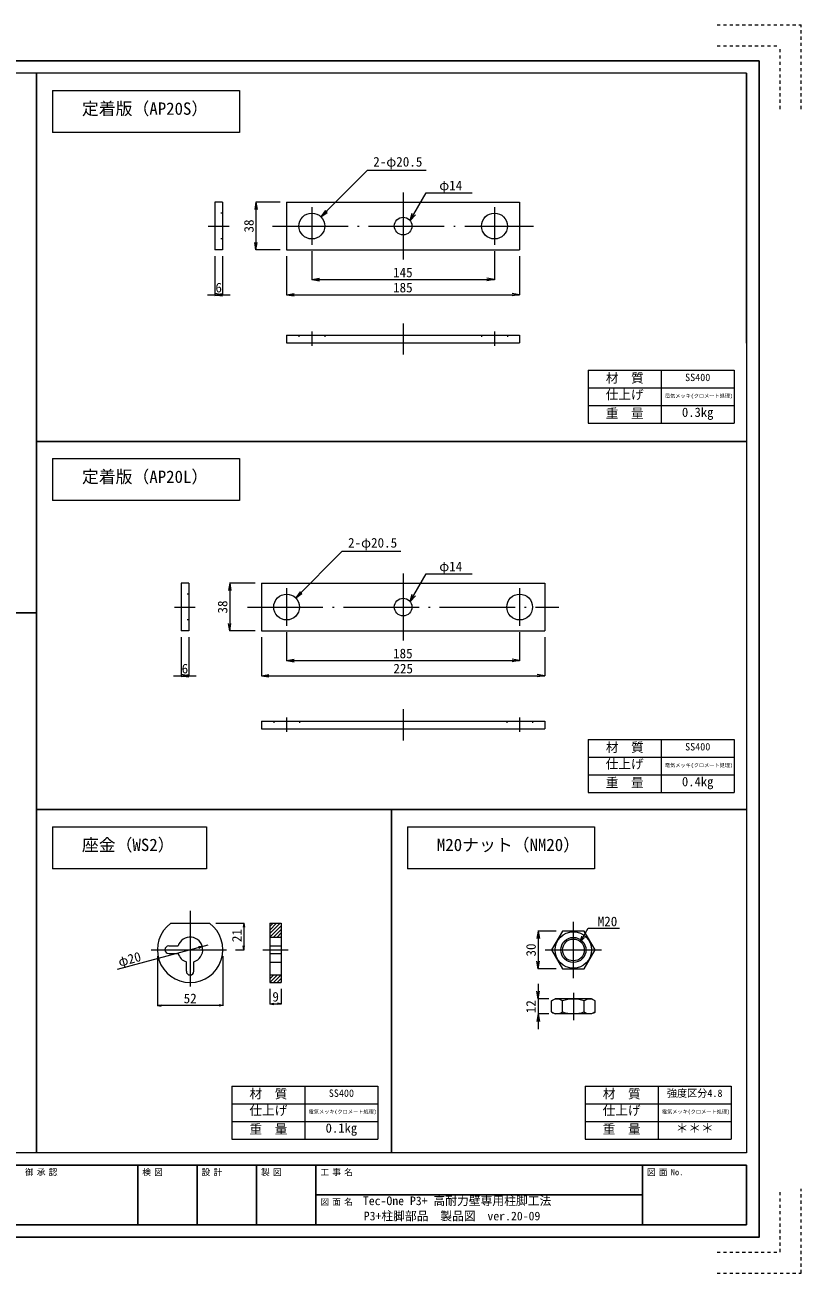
# Model space of a CAD drawing. Units: millimetres at full size, sheet at 1:5. Extents: x -1929 to 1929, y -742 to 742.
# Drawn here: x 1313 to 1929, y -742 to 248 of the extents above; entities that cross this region are included whole.
import ezdxf
from ezdxf.enums import TextEntityAlignment as Align

# ---------------------------------------------------------------- set-up
doc = ezdxf.new("R2010")
doc.units = ezdxf.units.MM
doc.header["$LTSCALE"] = 5
for name, pattern in [('CHAIN', [18.5, 12, -1.5, 3.5, -1.5]), ('DOTTED', [1.75, 0.25, -1.5]), ('LONG_DASHED_DOTTED', [15.25, 12, -1.5, 0.25, -1.5]), ('USER2', [1, 0.5, -0.5])]:
    doc.linetypes.add(name, pattern=pattern)
for name, color, linetype, lineweight in [('0-0_中心線等', 4, 'LONG_DASHED_DOTTED', 13), ('0-1_all', 2, 'Continuous', 13), ('0-2_非印刷', 3, 'USER2', 18), ('0-3_寸法', 4, 'Continuous', 9), ('0-4_レイヤ14', 7, 'Continuous', 13)]:
    doc.layers.add(name, color=color, linetype=linetype, lineweight=lineweight)
doc.styles.add('ＭＳ ゴシック', font='')
doc.styles.get('ＭＳ ゴシック').set_extended_font_data('MS Gothic')

msp = doc.modelspace()

# ---------------------------------------------------------------- linework, layer by layer
at = {"layer": '0-0_中心線等'}
for p, q in [((1613.068, 114.565), (1613.068, 61.43)), ((1540.568, 102.929), (1540.568, 73.066)), ((1685.568, 102.929), (1685.568, 73.066)), ((1458.417, 87.997), (1474.89, 87.997)), ((1509.449, 87.997), (1716.687, 87.997)), ((1613.068, 10.811), (1613.068, -13.824)), ((1540.568, 4.399), (1540.568, -7.075)), ((1685.568, 4.399), (1685.568, -7.075)), ((1613.068, -187.654), (1613.068, -240.789)), ((1520.568, -199.29), (1520.568, -229.153)), ((1705.568, -199.29), (1705.568, -229.153)), ((1431.621, -214.221), (1448.094, -214.221)), ((1489.449, -214.221), (1736.687, -214.221)), ((1613.068, -295.345), (1613.068, -319.979)), ((1520.568, -301.757), (1520.568, -313.23)), ((1705.568, -301.757), (1705.568, -313.23)), ((1443.956, -455.08), (1443.956, -517.087)), ((1412.953, -486.083), (1474.959, -486.083)), ((1501.756, -486.083), (1521.879, -486.083))]:
    msp.add_line(p, q, dxfattribs=at)
at = {"layer": '0-0_中心線等', "linetype": 'CHAIN', "lineweight": 18}
for p, q in [((1748.221, -508.553), (1748.221, -463.912)), ((1725.9, -486.232), (1770.541, -486.232)), ((1748.221, -520.302), (1748.221, -542.013))]:
    msp.add_line(p, q, dxfattribs=at)
at = {"layer": '0-1_all', "lineweight": 25}
for p, q in [((1895.637, 219.167), (562.304, 219.167)), ((1885.637, -657.026), (572.304, -657.026)), ((1402.447, -657.026), (1402.447, -704.167)), ((1449.588, -657.026), (1449.588, -704.167)), ((1496.728, -657.026), (1496.728, -704.167)), ((1543.869, -657.026), (1543.869, -704.167)), ((1803.141, -657.026), (1803.141, -704.167)), ((1885.637, -657.026), (1885.637, -704.167)), ((1803.141, -680.596), (1543.869, -680.596)), ((1885.637, -704.167), (572.304, -704.167))]:
    msp.add_line(p, q, dxfattribs=at)
at = {"layer": '0-1_all', "color": 4, "lineweight": 18}
for p, q in [((1885.637, 209.167), (572.304, 209.167)), ((1885.637, 209.167), (1885.637, -647.026)), ((1885.637, -647.026), (572.304, -647.026))]:
    msp.add_line(p, q, dxfattribs=at)
at = {"layer": '0-1_all', "color": 7, "lineweight": 25}
for p, q in [((1321.993, 209.167), (1321.993, -647.026)), ((1885.637, 209.167), (1885.637, -4.833)), ((1321.993, -82.833), (1885.637, -82.833)), ((572.304, -218.93), (1321.993, -218.93)), ((1321.993, -374.833), (1885.637, -374.833)), ((1603.815, -374.833), (1603.815, -647.026))]:
    msp.add_line(p, q, dxfattribs=at)
at = {"layer": '0-1_all', "color": 7}
for p, q in [((1334.736, 195.565), (1334.736, 162.231)), ((1334.736, -96.435), (1334.736, -129.769)), ((1334.736, -388.435), (1334.736, -421.769)), ((1616.558, -388.435), (1616.558, -421.769))]:
    msp.add_line(p, q, dxfattribs=at)
at = {"layer": '0-1_all'}
for p, q in [((1469.653, 106.997), (1463.653, 106.997)), ((1463.653, 106.997), (1463.653, 68.997)), ((1520.568, 106.997), (1520.568, 68.997)), ((1520.568, 68.997), (1705.568, 68.997)), ((1520.568, 1.351), (1520.568, -4.649)), ((1520.568, 1.351), (1705.568, 1.351)), ((1705.568, 1.351), (1705.568, -4.649)), ((1520.568, -4.649), (1705.568, -4.649)), ((1442.858, -195.221), (1436.858, -195.221)), ((1436.858, -195.221), (1436.858, -233.221)), ((1500.568, -195.221), (1500.568, -233.221)), ((1500.568, -233.221), (1725.568, -233.221)), ((1500.568, -304.804), (1500.568, -310.804)), ((1500.568, -304.804), (1725.568, -304.804)), ((1725.568, -304.804), (1725.568, -310.804)), ((1500.568, -310.804), (1725.568, -310.804)), ((1428.626, -465.083), (1459.286, -465.083)), ((1507.317, -465.083), (1507.317, -512.083)), ((1507.317, -476.083), (1516.317, -476.083)), ((1507.317, -495.881), (1516.317, -495.881)), ((1507.317, -506.083), (1516.317, -506.083)), ((1507.317, -512.083), (1516.317, -512.083))]:
    msp.add_line(p, q, dxfattribs=at)
at = {"layer": '0-1_all', "linetype": 'DOTTED'}
for p, q in [((1469.653, 98.247), (1463.653, 98.247)), ((1469.653, 77.747), (1463.653, 77.747)), ((1530.318, 1.351), (1530.318, -4.649)), ((1550.818, 1.351), (1550.818, -4.649)), ((1675.318, 1.351), (1675.318, -4.649)), ((1695.818, 1.351), (1695.818, -4.649)), ((1442.858, -203.971), (1436.858, -203.971)), ((1442.858, -224.471), (1436.858, -224.471)), ((1510.318, -304.804), (1510.318, -310.804)), ((1530.818, -304.804), (1530.818, -310.804)), ((1695.318, -304.804), (1695.318, -310.804)), ((1715.818, -304.804), (1715.818, -310.804))]:
    msp.add_line(p, q, dxfattribs=at)
at = {"layer": '0-1_all', "color": 4}
for p, q in [((1515.489, -465.083), (1507.317, -473.255)), ((1512.661, -465.083), (1507.317, -470.427)), ((1509.832, -465.083), (1507.317, -467.598)), ((1516.317, -467.083), (1507.317, -476.083)), ((1516.317, -469.912), (1510.146, -476.083)), ((1516.317, -472.74), (1512.974, -476.083)), ((1516.317, -475.569), (1515.803, -476.083))]:
    msp.add_line(p, q, dxfattribs=at)
at = {"layer": '0-1_all', "color": 7, "lineweight": 18}
for p, q in [((1515.489, -465.083), (1507.317, -473.255)), ((1512.661, -465.083), (1507.317, -470.427)), ((1509.832, -465.083), (1507.317, -467.598)), ((1516.317, -467.083), (1507.317, -476.083)), ((1516.317, -469.912), (1510.146, -476.083)), ((1516.317, -472.74), (1512.974, -476.083)), ((1516.317, -475.569), (1515.803, -476.083)), ((1513.317, -506.083), (1507.317, -512.083)), ((1510.489, -506.083), (1507.317, -509.255)), ((1507.661, -506.083), (1507.317, -506.427)), ((1516.146, -506.083), (1510.146, -512.083)), ((1516.317, -508.74), (1512.974, -512.083)), ((1516.317, -511.569), (1515.803, -512.083))]:
    msp.add_line(p, q, dxfattribs=at)
at = {"layer": '0-1_all', "lineweight": 18}
for p, q in [((1739.56, -471.232), (1730.9, -486.232)), ((1756.881, -471.232), (1739.56, -471.232)), ((1765.541, -486.232), (1756.881, -471.232)), ((1426.956, -483.083), (1434.417, -483.083)), ((1507.317, -483.083), (1516.317, -483.083)), ((1426.956, -489.083), (1434.417, -489.083)), ((1507.317, -489.083), (1516.317, -489.083)), ((1730.9, -486.232), (1739.56, -501.232)), ((1756.881, -501.232), (1765.541, -486.232)), ((1440.956, -503.083), (1440.956, -495.623)), ((1446.956, -503.083), (1446.956, -495.623)), ((1739.56, -501.232), (1756.881, -501.232)), ((1730.9, -526.642), (1733.721, -525.013)), ((1730.9, -535.385), (1730.9, -526.642)), ((1762.721, -525.013), (1733.721, -525.013)), ((1739.56, -535.385), (1739.56, -526.642)), ((1756.881, -535.385), (1756.881, -526.642)), ((1765.541, -526.642), (1762.721, -525.013)), ((1765.541, -535.385), (1765.541, -526.642)), ((1730.9, -535.385), (1733.721, -537.013)), ((1762.721, -537.013), (1733.721, -537.013)), ((1765.541, -535.385), (1762.721, -537.013))]:
    msp.add_line(p, q, dxfattribs=at)
at = {"layer": '0-1_all', "lineweight": 25}
msp.add_lwpolyline([(1895.637, 219.167), (1895.637, -714.167), (562.304, -714.167)], dxfattribs=at)
at = {"layer": '0-1_all', "color": 7}
for points in [[(1334.736, 195.565), (1483.064, 195.565), (1483.064, 162.231), (1334.736, 162.231)], [(1334.736, -96.435), (1483.064, -96.435), (1483.064, -129.769), (1334.736, -129.769)], [(1334.736, -388.435), (1456.873, -388.435), (1456.873, -421.769), (1334.736, -421.769)], [(1616.558, -388.435), (1764.886, -388.435), (1764.886, -421.769), (1616.558, -421.769)]]:
    msp.add_lwpolyline(points, dxfattribs=at)
at = {"layer": '0-1_all'}
for points in [[(1469.653, 106.997), (1469.653, 68.997), (1463.653, 68.997)], [(1520.568, 106.997), (1705.568, 106.997), (1705.568, 68.997)], [(1442.858, -195.221), (1442.858, -233.221), (1436.858, -233.221)], [(1500.568, -195.221), (1725.568, -195.221), (1725.568, -233.221)], [(1507.317, -465.083), (1516.317, -465.083), (1516.317, -512.083)]]:
    msp.add_lwpolyline(points, dxfattribs=at)
at = {"layer": '0-1_all', "color": 4}
for points in [[(1547.816, 95.245), (1552.695, 98.639), (1551.21, 100.124)], [(1527.816, -206.974), (1532.695, -203.579), (1531.21, -202.095)]]:
    msp.add_lwpolyline(points, close=True, dxfattribs=at)
for points in [[(1622.861, 96.782), (1618.561, 92.336), (1620.262, 98.282)], [(1622.861, -205.437), (1618.561, -209.883), (1620.262, -203.937)]]:
    msp.add_lwpolyline(points, dxfattribs=at)
at = {"layer": '0-1_all'}
for centre in [(1540.568, 87.997), (1685.568, 87.997), (1520.568, -214.221), (1705.568, -214.221)]:
    msp.add_circle(centre, 10.25, dxfattribs=at)
at = {"layer": '0-1_all', "lineweight": 18}
for centre, radius in [((1613.068, 87.997), 7), ((1613.068, -214.221), 7), ((1748.221, -486.232), 8.647)]:
    msp.add_circle(centre, radius, dxfattribs=at)
at = {"layer": '0-1_all', "color": 7, "lineweight": 18}
for radius in [14.5, 10]:
    msp.add_circle((1748.221, -486.232), radius, dxfattribs=at)
at = {"layer": '0-1_all'}
for radius, start, end in [(26, 126.12893, 53.87107), (10, 287.4576, 162.5424), (10, 197.4576, 252.5424)]:
    msp.add_arc((1443.956, -486.083), radius, start, end, dxfattribs=at)
at = {"layer": '0-1_all', "lineweight": 18}
for centre, radius, start, end in [((1426.956, -486.083), 3, 90, 270), ((1443.956, -503.083), 3, 180, 0), ((1735.23, -532.97), 7.668, 55.61587, 124.38413), ((1748.221, -553.962), 28.66, 72.41211, 107.58789), ((1761.211, -532.97), 7.668, 55.61587, 124.38413), ((1735.23, -529.057), 7.668, 235.61587, 304.38413), ((1748.221, -508.064), 28.66, 252.41211, 287.58789), ((1761.211, -529.057), 7.668, 235.61587, 304.38413)]:
    msp.add_arc(centre, radius, start, end, dxfattribs=at)
at = {"layer": '0-1_all', "color": 4}
for points in [[(1547.816, 95.245), (1552.695, 98.639), (1551.21, 100.124)], [(1527.816, -206.974), (1532.695, -203.579), (1531.21, -202.095)]]:
    msp.add_solid(points, dxfattribs=at)
at = {"layer": '0-2_非印刷'}
for p, q in [((1862.304, 247.5), (1928.97, 247.5)), ((1928.97, 180.833), (1928.97, 247.5)), ((1862.304, 230.833), (1912.304, 230.833)), ((1912.304, 180.833), (1912.304, 230.833)), ((1912.304, -725.833), (1912.304, -675.833)), ((1862.304, -725.833), (1912.304, -725.833))]:
    msp.add_line(p, q, dxfattribs=at)
msp.add_lwpolyline([(1862.304, -742.5), (1928.97, -742.5), (1928.97, -675.833)], dxfattribs=at)
at = {"layer": '0-3_寸法'}
for p, q in [((1496.247, 106.997), (1495.247, 100.997)), ((1515.568, 106.997), (1496.067, 106.997)), ((1496.247, 106.997), (1497.247, 100.997)), ((1496.247, 106.997), (1496.247, 68.997)), ((1496.247, 68.997), (1495.247, 74.997)), ((1496.247, 68.997), (1497.247, 74.997)), ((1515.568, 68.997), (1496.067, 68.997)), ((1475.355, -195.221), (1474.355, -201.221)), ((1495.568, -195.221), (1475.175, -195.221)), ((1475.355, -195.221), (1476.355, -201.221)), ((1475.355, -195.221), (1475.355, -233.221)), ((1475.355, -233.221), (1474.355, -227.221)), ((1475.355, -233.221), (1476.355, -227.221)), ((1495.568, -233.221), (1475.175, -233.221)), ((1464.286, -465.083), (1486.866, -465.083)), ((1486.686, -465.083), (1486.186, -468.083)), ((1486.686, -465.083), (1487.186, -468.083)), ((1486.686, -465.083), (1486.686, -486.083)), ((1720.203, -471.232), (1719.203, -477.232)), ((1734.56, -471.232), (1720.023, -471.232)), ((1720.203, -471.232), (1721.203, -477.232)), ((1720.203, -471.232), (1720.203, -501.232)), ((1486.686, -486.083), (1486.186, -483.083)), ((1486.686, -486.083), (1487.186, -483.083)), ((1479.959, -486.083), (1486.866, -486.083)), ((1720.203, -501.232), (1719.203, -495.232)), ((1734.56, -501.232), (1720.023, -501.232)), ((1720.203, -501.232), (1721.203, -495.232)), ((1720.203, -525.013), (1719.203, -519.013)), ((1720.203, -525.013), (1721.203, -519.013)), ((1728.721, -525.013), (1720.023, -525.013)), ((1720.203, -537.013), (1719.203, -543.013)), ((1728.721, -537.013), (1720.023, -537.013)), ((1720.203, -537.013), (1721.203, -543.013))]:
    msp.add_line(p, q, dxfattribs=at)
at = {"layer": '0-3_寸法', "lineweight": 13}
for p, q in [((1463.653, 63.997), (1463.653, 33.38)), ((1469.653, 63.997), (1469.653, 33.38)), ((1520.568, 63.997), (1520.568, 33.38)), ((1540.568, 68.066), (1540.568, 45.38)), ((1685.568, 68.066), (1685.568, 45.38)), ((1705.568, 63.997), (1705.568, 33.38)), ((1540.568, 45.56), (1546.568, 46.56)), ((1540.568, 45.56), (1546.568, 44.56)), ((1540.568, 45.56), (1685.568, 45.56)), ((1685.568, 45.56), (1679.568, 46.56)), ((1685.568, 45.56), (1679.568, 44.56)), ((1463.653, 33.56), (1469.653, 34.56)), ((1469.653, 33.56), (1463.653, 34.56)), ((1463.653, 33.56), (1469.653, 32.56)), ((1469.653, 33.56), (1463.653, 32.56)), ((1520.568, 33.56), (1526.568, 34.56)), ((1520.568, 33.56), (1526.568, 32.56)), ((1520.568, 33.56), (1705.568, 33.56)), ((1705.568, 33.56), (1699.568, 34.56)), ((1705.568, 33.56), (1699.568, 32.56)), ((1520.568, -234.153), (1520.568, -256.839)), ((1705.568, -234.153), (1705.568, -256.839)), ((1436.858, -238.221), (1436.858, -268.839)), ((1442.858, -238.221), (1442.858, -268.839)), ((1500.568, -238.221), (1500.568, -268.839)), ((1725.568, -238.221), (1725.568, -268.839)), ((1520.568, -256.659), (1526.568, -255.659)), ((1520.568, -256.659), (1526.568, -257.659)), ((1520.568, -256.659), (1705.568, -256.659)), ((1705.568, -256.659), (1699.568, -255.659)), ((1705.568, -256.659), (1699.568, -257.659)), ((1436.858, -268.659), (1442.858, -267.659)), ((1442.858, -268.659), (1436.858, -267.659)), ((1436.858, -268.659), (1442.858, -269.659)), ((1442.858, -268.659), (1436.858, -269.659)), ((1500.568, -268.659), (1506.568, -267.659)), ((1500.568, -268.659), (1506.568, -269.659)), ((1500.568, -268.659), (1725.568, -268.659)), ((1725.568, -268.659), (1719.568, -267.659)), ((1725.568, -268.659), (1719.568, -269.659)), ((1386.358, -501.517), (1458.173, -482.274)), ((1417.956, -491.083), (1417.956, -530.448)), ((1469.956, -491.083), (1469.956, -530.448)), ((1507.317, -517.083), (1507.317, -529.164)), ((1516.317, -517.083), (1516.317, -529.164)), ((1417.956, -530.268), (1420.956, -529.768)), ((1417.956, -530.268), (1420.956, -530.768)), ((1469.956, -530.268), (1417.956, -530.268)), ((1469.956, -530.268), (1466.956, -529.768)), ((1469.956, -530.268), (1466.956, -530.768)), ((1507.317, -528.984), (1510.317, -528.484)), ((1507.317, -528.984), (1510.317, -529.484)), ((1507.317, -528.984), (1516.317, -528.984)), ((1516.317, -528.984), (1513.317, -528.484)), ((1516.317, -528.984), (1513.317, -529.484))]:
    msp.add_line(p, q, dxfattribs=at)
for points in [[(1547.816, 95.245), (1584.794, 132.223), (1631.339, 132.223)], [(1618.561, 92.336), (1631.232, 114.281), (1667.784, 114.281)], [(1457.653, 33.56), (1463.653, 33.56), (1469.653, 33.56), (1475.653, 33.56)], [(1527.816, -206.974), (1564.794, -169.996), (1611.339, -169.996)], [(1618.561, -209.883), (1631.232, -187.938), (1667.784, -187.938)], [(1430.858, -268.659), (1436.858, -268.659), (1442.858, -268.659), (1448.858, -268.659)], [(1753.778, -479.608), (1759.979, -468.868), (1777.33, -468.868), (1784.747, -468.868)], [(1450.523, -483.547), (1453.615, -483.495), (1450.912, -484.996)], [(1756.926, -476.386), (1753.778, -479.608), (1754.958, -475.407)]]:
    msp.add_lwpolyline(points, dxfattribs=at)
at = {"layer": '0-3_寸法'}
msp.add_lwpolyline([(1720.203, -513.013), (1720.203, -525.013), (1720.203, -537.013), (1720.203, -549.013)], dxfattribs=at)
at = {"layer": '0-4_レイヤ14'}
for p, q in [((1759.948, -26.391), (1875.948, -26.391)), ((1759.948, -26.391), (1759.948, -68.391)), ((1817.948, -26.391), (1817.948, -68.391)), ((1875.948, -26.391), (1875.948, -68.391)), ((1759.948, -40.391), (1875.948, -40.391)), ((1759.948, -54.391), (1875.948, -54.391)), ((1759.948, -68.391), (1875.948, -68.391)), ((1759.948, -319.367), (1875.948, -319.367)), ((1759.948, -319.367), (1759.948, -361.367)), ((1817.948, -319.367), (1817.948, -361.367)), ((1875.948, -319.367), (1875.948, -361.367)), ((1759.948, -333.367), (1875.948, -333.367)), ((1759.948, -347.367), (1875.948, -347.367)), ((1759.948, -361.367), (1875.948, -361.367)), ((1477.087, -594.18), (1593.087, -594.18)), ((1477.087, -594.18), (1477.087, -636.18)), ((1535.087, -594.18), (1535.087, -636.18)), ((1593.087, -594.18), (1593.087, -636.18)), ((1757.541, -594.18), (1873.541, -594.18)), ((1757.541, -594.18), (1757.541, -636.18)), ((1815.541, -594.18), (1815.541, -636.18)), ((1873.541, -594.18), (1873.541, -636.18)), ((1477.087, -608.18), (1593.087, -608.18)), ((1757.541, -608.18), (1873.541, -608.18)), ((1477.087, -622.18), (1593.087, -622.18)), ((1757.541, -622.18), (1873.541, -622.18)), ((1477.087, -636.18), (1593.087, -636.18)), ((1757.541, -636.18), (1873.541, -636.18))]:
    msp.add_line(p, q, dxfattribs=at)

# ---------------------------------------------------------------- texts
at = {"layer": '0-1_all', "color": 7, "style": 'ＭＳ ゴシック'}
for s, height, p in [('定着版（AP20S）', 9.809, (1358.07, 173.299)), ('定着版（AP20L）', 9.809, (1358.07, -118.701)), ('座金（WS2）', 9.809, (1358.07, -410.701)), ('M20ナット（NM20）', 9.809, (1639.892, -410.701)), ('御', 4.905, (1312.881, -666.457)), ('承', 4.905, (1322.309, -666.457)), ('認', 4.905, (1331.737, -666.457)), ('検', 4.905, (1405.983, -666.457)), ('図', 4.905, (1415.411, -666.457)), ('設', 4.905, (1453.124, -666.457)), ('計', 4.905, (1462.552, -666.457)), ('製', 4.905, (1500.264, -666.457)), ('図', 4.905, (1509.693, -666.457)), ('工', 4.905, (1547.405, -666.457)), ('事', 4.905, (1556.833, -666.457)), ('名', 4.905, (1566.261, -666.457)), ('図', 4.905, (1806.677, -666.457)), ('面', 4.905, (1816.105, -666.457)), ('No.', 4.905, (1825.533, -666.457)), ('名', 4.905, (1566.261, -690.028)), ('Tec-One P3+ 高耐力壁専用柱脚工法', 6.859, (1581.137, -690.695)), ('図', 4.905, (1547.405, -690.028)), ('面', 4.905, (1556.833, -690.028)), ('P3+柱脚部品\u3000製品図\u3000ver.20-09', 6.859, (1581.803, -702.762))]:
    msp.add_text(s, height=height, dxfattribs=at).set_placement(p, align=Align.BOTTOM_LEFT)
at = {"layer": '0-3_寸法', "style": 'ＭＳ ゴシック'}
for s, p in [('2-φ20.5', (1589.339, 132.886)), ('φ14', (1641.784, 114.144)), ('145', (1605.065, 45.098)), ('6', (1464.054, 33.098)), ('185', (1605.065, 33.098)), ('2-φ20.5', (1569.339, -169.333)), ('φ14', (1641.784, -188.074)), ('185', (1605.065, -257.121)), ('6', (1437.259, -269.121)), ('225', (1605.329, -269.121)), ('M20', (1767.524, -469.667)), ('52', (1438.818, -530.729)), ('9', (1509.259, -529.446))]:
    msp.add_text(s, height=7.622, dxfattribs=at).set_placement(p, align=Align.BOTTOM_LEFT)
for s, rotation, p in [('38', 90, (1496.708, 82.837)), ('38', 90, (1475.817, -219.381)), ('21', 90, (1487.148, -480.013)), ('30', 90, (1720.665, -491.453)), ('φ20', 15, (1388.618, -501.739)), ('12', 90, (1720.665, -536.435))]:
    msp.add_text(s, height=7.622, rotation=rotation, dxfattribs=at).set_placement(p, align=Align.BOTTOM_LEFT)
at = {"layer": '0-4_レイヤ14', "style": 'ＭＳ ゴシック'}
for s, height, p in [('材\u3000質', 7.357, (1773.948, -38.396)), ('SS400', 5.885, (1836.914, -36.75)), ('仕上げ', 7.357, (1773.896, -51.59)), ('電気メッキ(クロメート処理)', 2.943, (1820.858, -49.071)), ('重\u3000量', 7.357, (1773.948, -66.396)), ('0.3kg', 7.357, (1834.405, -65.59)), ('材\u3000質', 7.357, (1773.948, -331.372)), ('SS400', 5.885, (1836.914, -329.727)), ('仕上げ', 7.357, (1773.896, -344.567)), ('電気メッキ(クロメート処理)', 2.943, (1820.858, -342.047)), ('重\u3000量', 7.357, (1773.948, -359.372)), ('0.4kg', 7.357, (1834.405, -358.567)), ('材\u3000質', 7.357, (1491.087, -606.185)), ('SS400', 5.885, (1554.052, -604.539)), ('材\u3000質', 7.357, (1771.541, -606.185)), ('強度区分4.8', 5.885, (1822.465, -604.539)), ('仕上げ', 7.357, (1491.035, -619.379)), ('電気メッキ(クロメート処理)', 2.943, (1537.997, -616.859)), ('仕上げ', 7.357, (1771.489, -619.379)), ('電気メッキ(クロメート処理)', 2.943, (1818.451, -616.859)), ('重\u3000量', 7.357, (1491.087, -634.185)), ('0.1kg', 7.357, (1551.544, -633.379)), ('重\u3000量', 7.357, (1771.541, -634.185)), ('＊＊＊', 7.357, (1829.489, -633.379))]:
    msp.add_text(s, height=height, dxfattribs=at).set_placement(p, align=Align.BOTTOM_LEFT)

doc.saveas('drawing.dxf')
